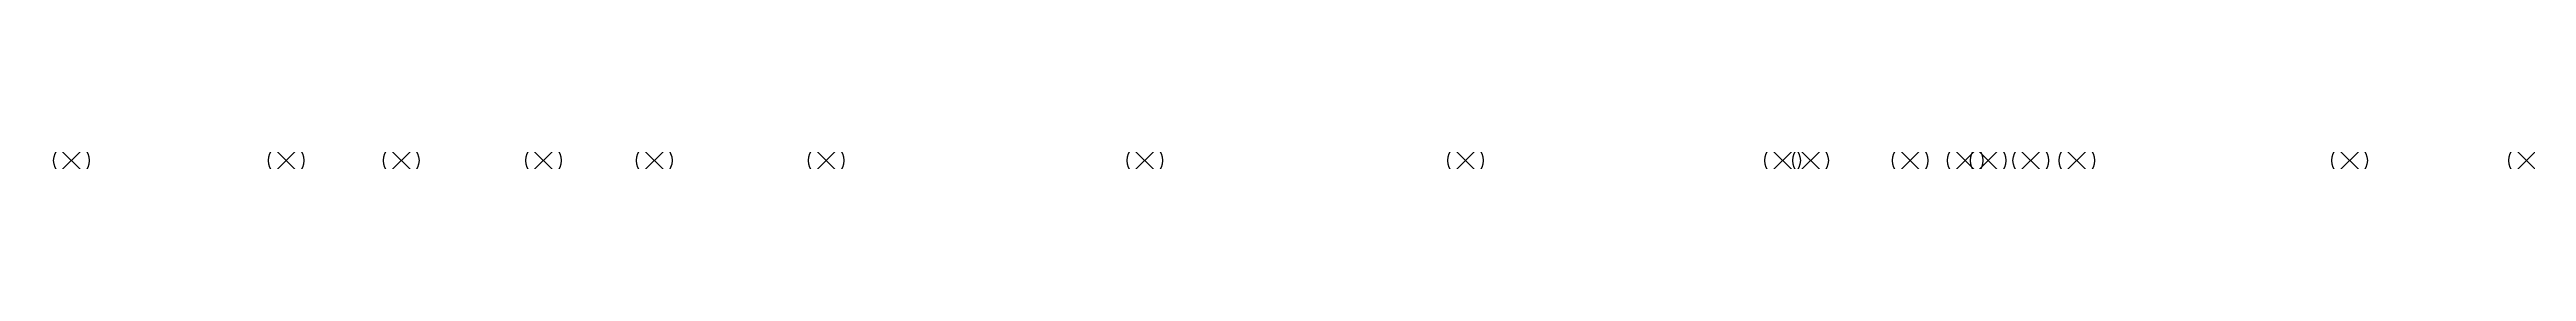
# Model space of a CAD drawing. Header units: metres. Extents: x -69.9 to 0, y 0 to 0.
import ezdxf

# ---------------------------------------------------------------- set-up
doc = ezdxf.new("R2010")
doc.units = ezdxf.units.M
doc.header["$PDMODE"] = 35

msp = doc.modelspace()

# ---------------------------------------------------------------- linework, layer by layer
at = {"ltscale": 2, "extrusion": (0, 1, 0)}
for p in [(-69.29, 0, 18.26), (-63.23, 0, 17.4), (-59.98, 0, 24), (-55.97, 0, 25.68), (-52.84, 0, 18.86), (-47.99, 0, 25.7), (-39, 0, 22.91), (-29.95, 0, 25.7), (-21, 0, 22.9), (-20.21, 0, 25.91), (-17.4, 0, 5.7), (-15.85, 0, 2.5), (-15.2, 0, 24), (-14, 0, 13.2), (-12.7, 0, 8), (-5, 0, 4.75), (-0.01, 0, 0.8)]:
    msp.add_point(p, dxfattribs=at)

# ---------------------------------------------------------------- texts
at = {"color": 6, "extrusion": (0, 1, 0), "attachment_point": 1, "text_direction": (-1, 0, 0)}
for s, width, insert, char_height in [('17', 1.59649, (-69.622, 0, 20.093), 0.2), ('16', 1.81754, (-63.727, 0, 19.185), 0.2), ('14', 2.43274, (-60.712, 0, 24.224), 0.2), ('13', 1.94463, (-56.677, 0, 26.823), 0.2), ('15', 1.55878, (-53.66, 0, 18.471), 0.2), ('12', 1.43417, (-47.951, 0, 24.977), 0.2), ('11', 1.53514, (-38.491, 0, 22.009), 0.2), ('salones', 10.57013, (-31.955, 0, 24.666), 0.5), ('10', 1.38314, (-30.633, 0, 25.684), 0.2), ('8', 1.53434, (-21.258, 0, 26.652), 0.2), ('9', 1.86997, (-20.778, 0, 22.1), 0.2), ('6', 1.38222, (-17.684, 0, 7.013), 0.2), ('^I3', 2.80914, (-15.843, 0, 2.228), 0.2), ('7', 1.15075, (-16.007, 0, 24.304), 0.2), ('5', 2.04386, (-14.73, 0, 12.955), 0.2), ('^I4', 2.48426, (-12.159, 0, 8.911), 0.2), ('biblioteca', 5.05094, (-10.154, 0, 1.391), 0.5), ('2', 2.9321, (-5.776, 0, 4.619), 0.2), ('1', 2.49548, (-0.642, 0, 1.195), 0.2)]:
    msp.add_mtext_dynamic_manual_height_columns(s, width=width, gutter_width=1, heights=[0], dxfattribs=dict(at, insert=insert, char_height=char_height))

doc.saveas('drawing.dxf')
